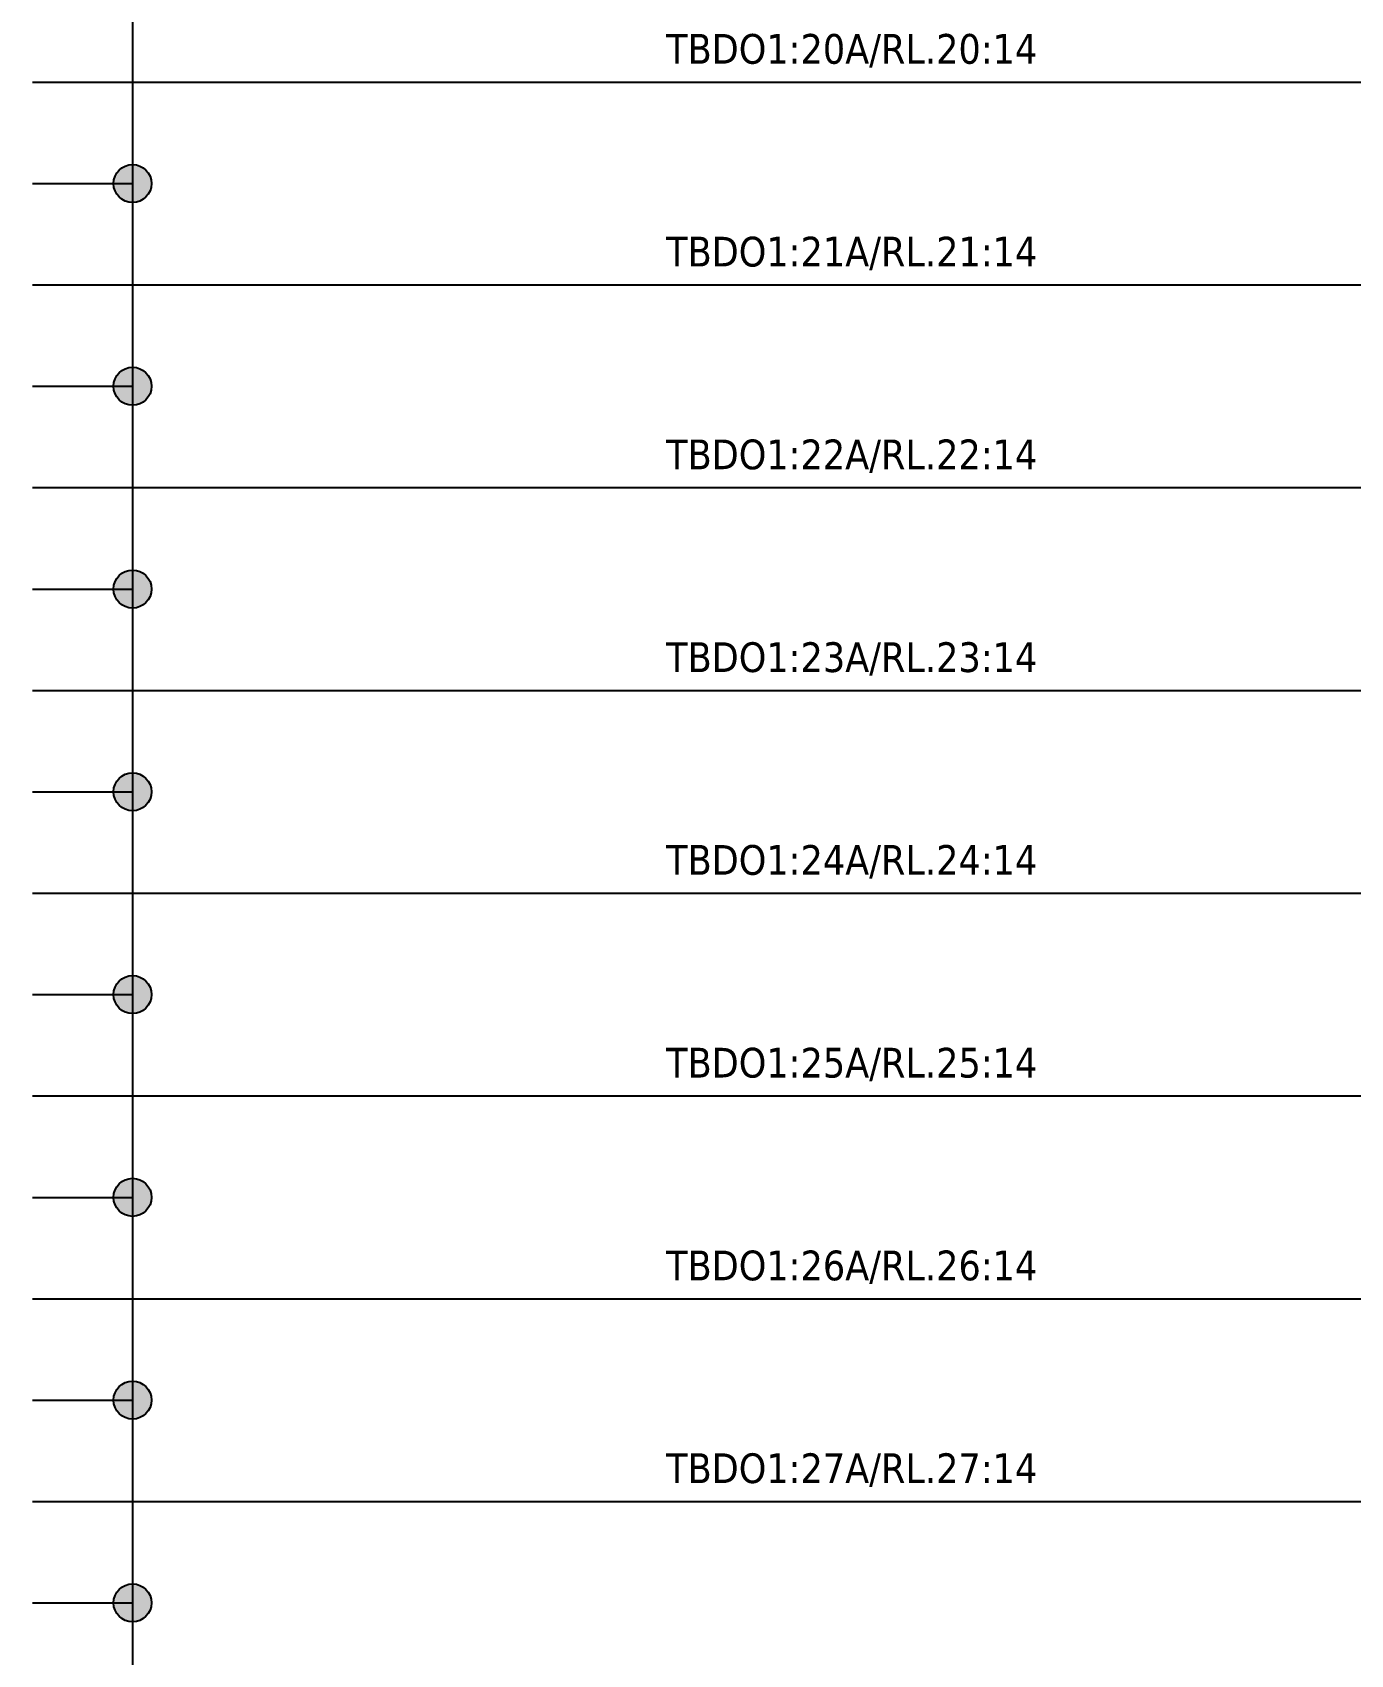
# Model space of a CAD drawing. Header units: millimetres. Extents: x 0 to 1792788, y -13 to 262234.
# Drawn here: x 184.1 to 236.1, y 67 to 131 of the extents above; entities that cross this region are included whole.
import ezdxf
from ezdxf.enums import TextEntityAlignment as Align

# ---------------------------------------------------------------- set-up
doc = ezdxf.new("R2010")
doc.units = ezdxf.units.MM
doc.layers.add('EPLAN311', color=7, linetype='Continuous', lineweight=25)
doc.layers.add('EPLAN405', color=7, linetype='Continuous', lineweight=25)
doc.styles.add('Tahoma', font='')
doc.styles.get('Tahoma').set_extended_font_data('Tahoma')

# ---------------------------------------------------------------- blocks, each defined once
blk = doc.blocks.new('EPLSYM_LibrarySPECIAL_Symbol308_Variant0_Placement0')
at = {"layer": 'EPLAN405', "color": 7, "style": 'Tahoma'}
for tag, p in [('17_31011', (1.5, 6.35)), ('17_31002', (1.5, 0.5))]:
    blk.add_attdef(tag, text='', height=1.174, dxfattribs=at).set_placement(p, align=Align.BOTTOM_LEFT)
for tag, p in [('17_31004', (1.5, 4.4)), ('17_31003', (1.5, 2.45))]:
    blk.add_attdef(tag, p, '', height=1.174, dxfattribs=at)

msp = doc.modelspace()

# ---------------------------------------------------------------- hatches: boundary and pattern name
at = {"layer": 'EPLAN311', "linetype": 'Continuous', "lineweight": 25, "ltscale": 4}
h = msp.add_hatch(color=7, dxfattribs=at)
edge = h.paths.add_edge_path(flags=0)
edge.add_arc((188, 125), 0.75, 0, 360)
h = msp.add_hatch(color=7, dxfattribs=at)
edge = h.paths.add_edge_path(flags=0)
edge.add_arc((188, 117), 0.75, 0, 360)
h = msp.add_hatch(color=7, dxfattribs=at)
edge = h.paths.add_edge_path(flags=0)
edge.add_arc((188, 109), 0.75, 0, 360)
h = msp.add_hatch(color=7, dxfattribs=at)
edge = h.paths.add_edge_path(flags=0)
edge.add_arc((188, 101), 0.75, 0, 360)
h = msp.add_hatch(color=7, dxfattribs=at)
edge = h.paths.add_edge_path(flags=0)
edge.add_arc((188, 93), 0.75, 0, 360)
h = msp.add_hatch(color=7, dxfattribs=at)
edge = h.paths.add_edge_path(flags=0)
edge.add_arc((188, 85), 0.75, 0, 360)
h = msp.add_hatch(color=7, dxfattribs=at)
edge = h.paths.add_edge_path(flags=0)
edge.add_arc((188, 77), 0.75, 0, 360)
h = msp.add_hatch(color=7, dxfattribs=at)
edge = h.paths.add_edge_path(flags=0)
edge.add_arc((188, 69), 0.75, 0, 360)

# ---------------------------------------------------------------- linework, layer by layer
at = {"layer": 'EPLAN311', "ltscale": 4}
for p, q in [((188, 133), (188, 125)), ((184.05, 125), (186, 125)), ((188, 125), (188, 117)), ((184.05, 117), (186, 117)), ((188, 117), (188, 109)), ((184.05, 109), (186, 109)), ((188, 109), (188, 101)), ((184.05, 101), (186, 101)), ((188, 101), (188, 93)), ((184.05, 93), (186, 93)), ((188, 93), (188, 85)), ((184.05, 85), (186, 85)), ((188, 85), (188, 77)), ((184.05, 77), (186, 77)), ((188, 77), (188, 69)), ((184.05, 69), (186, 69)), ((188, 69), (188, 61))]:
    msp.add_line(p, q, dxfattribs=at)
at = {"layer": 'EPLAN311', "color": 7, "ltscale": 4}
for p, q in [((184.05, 129), (244, 129)), ((184.05, 121), (244, 121)), ((184.05, 113), (244, 113)), ((184.05, 105), (244, 105)), ((184.05, 97), (244, 97)), ((184.05, 89), (244, 89)), ((184.05, 81), (244, 81)), ((184.05, 73), (244, 73))]:
    msp.add_line(p, q, dxfattribs=at)
at = {"layer": 'EPLAN311', "color": 7, "linetype": 'Continuous', "lineweight": 25, "ltscale": 4}
for p, q in [((188, 127), (188, 123)), ((186, 125), (188, 125)), ((188, 119), (188, 115)), ((186, 117), (188, 117)), ((188, 111), (188, 107)), ((186, 109), (188, 109)), ((188, 103), (188, 99)), ((186, 101), (188, 101)), ((188, 95), (188, 91)), ((186, 93), (188, 93)), ((188, 87), (188, 83)), ((186, 85), (188, 85)), ((188, 79), (188, 75)), ((186, 77), (188, 77)), ((188, 71), (188, 67)), ((186, 69), (188, 69))]:
    msp.add_line(p, q, dxfattribs=at)
for centre in [(188, 125), (188, 117), (188, 109), (188, 101), (188, 93), (188, 85), (188, 77), (188, 69)]:
    msp.add_circle(centre, 0.75, dxfattribs=at)

# ---------------------------------------------------------------- block references
ref = msp.add_blockref('EPLSYM_LibrarySPECIAL_Symbol308_Variant0_Placement0', (209, 129))
ref.add_attrib('17_31011', 'TBDO1:20A/RL.20:14', dxfattribs={"layer": 'EPLAN405', "color": 7, "height": 1.1739, "style": 'Tahoma'}).set_placement((209.055, 129.374), align=Align.BOTTOM_LEFT)
ref = msp.add_blockref('EPLSYM_LibrarySPECIAL_Symbol308_Variant0_Placement0', (209, 121))
ref.add_attrib('17_31011', 'TBDO1:21A/RL.21:14', dxfattribs={"layer": 'EPLAN405', "color": 7, "height": 1.1739, "style": 'Tahoma'}).set_placement((209.055, 121.374), align=Align.BOTTOM_LEFT)
ref = msp.add_blockref('EPLSYM_LibrarySPECIAL_Symbol308_Variant0_Placement0', (209, 113))
ref.add_attrib('17_31011', 'TBDO1:22A/RL.22:14', dxfattribs={"layer": 'EPLAN405', "color": 7, "height": 1.1739, "style": 'Tahoma'}).set_placement((209.055, 113.374), align=Align.BOTTOM_LEFT)
ref = msp.add_blockref('EPLSYM_LibrarySPECIAL_Symbol308_Variant0_Placement0', (209, 105))
ref.add_attrib('17_31011', 'TBDO1:23A/RL.23:14', dxfattribs={"layer": 'EPLAN405', "color": 7, "height": 1.1739, "style": 'Tahoma'}).set_placement((209.055, 105.374), align=Align.BOTTOM_LEFT)
ref = msp.add_blockref('EPLSYM_LibrarySPECIAL_Symbol308_Variant0_Placement0', (209, 97))
ref.add_attrib('17_31011', 'TBDO1:24A/RL.24:14', dxfattribs={"layer": 'EPLAN405', "color": 7, "height": 1.1739, "style": 'Tahoma'}).set_placement((209.055, 97.374), align=Align.BOTTOM_LEFT)
ref = msp.add_blockref('EPLSYM_LibrarySPECIAL_Symbol308_Variant0_Placement0', (209, 89))
ref.add_attrib('17_31011', 'TBDO1:25A/RL.25:14', dxfattribs={"layer": 'EPLAN405', "color": 7, "height": 1.1739, "style": 'Tahoma'}).set_placement((209.055, 89.374), align=Align.BOTTOM_LEFT)
ref = msp.add_blockref('EPLSYM_LibrarySPECIAL_Symbol308_Variant0_Placement0', (209, 81))
ref.add_attrib('17_31011', 'TBDO1:26A/RL.26:14', dxfattribs={"layer": 'EPLAN405', "color": 7, "height": 1.1739, "style": 'Tahoma'}).set_placement((209.055, 81.374), align=Align.BOTTOM_LEFT)
ref = msp.add_blockref('EPLSYM_LibrarySPECIAL_Symbol308_Variant0_Placement0', (209, 73))
ref.add_attrib('17_31011', 'TBDO1:27A/RL.27:14', dxfattribs={"layer": 'EPLAN405', "color": 7, "height": 1.1739, "style": 'Tahoma'}).set_placement((209.055, 73.374), align=Align.BOTTOM_LEFT)

doc.saveas('drawing.dxf')
